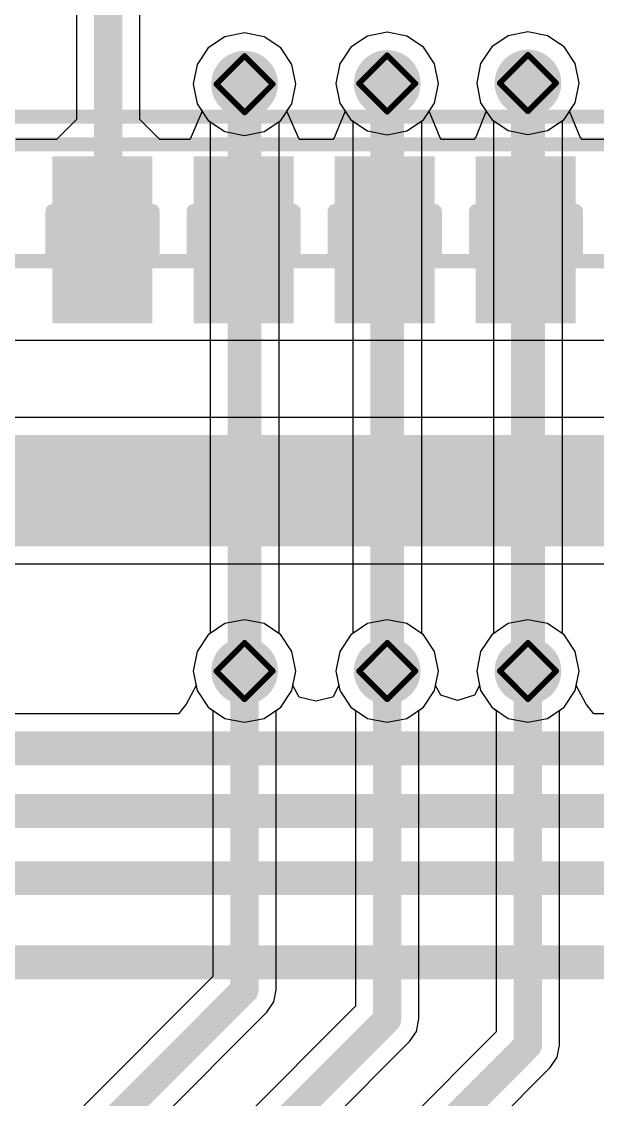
# Model space of a CAD drawing. Header units: millimetres. Extents: x -16 to 330, y -45 to 150.
# Drawn here: x 46.03 to 51.21, y 49.77 to 59.46 of the extents above; entities that cross this region are included whole.
import ezdxf

# ---------------------------------------------------------------- set-up
doc = ezdxf.new("R2010")
doc.units = ezdxf.units.MM
for name, color, linetype in [('BottomLayer', 5, 'Continuous'), ('BottomSolder', 6, 'Continuous'), ('DrillDrawing', 1, 'Continuous'), ('Mechanical13', 56, 'Continuous'), ('MidLayer1', 16, 'Continuous'), ('MidLayer2', 76, 'Continuous'), ('TopLayer', 1, 'Continuous'), ('TopPaste', 8, 'Continuous'), ('TopSolder', 216, 'Continuous'), ('ViaHoleLayer', 16, 'Continuous')]:
    doc.layers.add(name, color=color, linetype=linetype)

# ---------------------------------------------------------------- blocks, each defined once
blk = doc.blocks.new('41_SMD_M______58')
at = {"layer": 'TopLayer'}
for points in [[(1.46000089, -9.62999979), (1.46000089, -8.13000025), (2.36000163, -8.13000025), (2.36000163, -9.62999979)], [(2.73000089, -9.62999979), (2.73000089, -8.13000025), (3.63000163, -8.13000025), (3.63000163, -9.62999979)], [(4.00000089, -9.62999979), (4.00000089, -8.13000025), (4.900001629999999, -8.13000025), (4.900001629999999, -9.62999979)], [(5.270000889999999, -9.62999979), (5.270000889999999, -8.13000025), (6.17000163, -8.13000025), (6.17000163, -9.62999979)]]:
    blk.add_hatch(color=1, dxfattribs=at).paths.add_polyline_path(points)
at = {"layer": 'TopPaste'}
for points in [[(1.46000089, -9.62999979), (1.46000089, -8.13000025), (2.36000163, -8.13000025), (2.36000163, -9.62999979)], [(2.73000089, -9.62999979), (2.73000089, -8.13000025), (3.63000163, -8.13000025), (3.63000163, -9.62999979)], [(4.00000089, -9.62999979), (4.00000089, -8.13000025), (4.900001629999999, -8.13000025), (4.900001629999999, -9.62999979)], [(5.270000889999999, -9.62999979), (5.270000889999999, -8.13000025), (6.17000163, -8.13000025), (6.17000163, -9.62999979)]]:
    blk.add_hatch(color=8, dxfattribs=at).paths.add_polyline_path(points)
at = {"layer": 'TopSolder'}
for points in [[(1.46000089, -9.62999979), (1.46000089, -8.13000025), (2.36000163, -8.13000025), (2.36000163, -9.62999979)], [(2.73000089, -9.62999979), (2.73000089, -8.13000025), (3.63000163, -8.13000025), (3.63000163, -9.62999979)], [(4.00000089, -9.62999979), (4.00000089, -8.13000025), (4.900001629999999, -8.13000025), (4.900001629999999, -9.62999979)], [(5.270000889999999, -9.62999979), (5.270000889999999, -8.13000025), (6.17000163, -8.13000025), (6.17000163, -9.62999979)]]:
    blk.add_hatch(color=216, dxfattribs=at).paths.add_polyline_path(points)

msp = doc.modelspace()

# ---------------------------------------------------------------- hatches: boundary and pattern name
at = {"layer": 'BottomLayer'}
h = msp.add_hatch(color=5, dxfattribs=at)
edge = h.paths.add_edge_path()
edge.add_arc((48.03926892, 58.89988982), 0.2999994, 0, 360)
h = msp.add_hatch(color=5, dxfattribs=at)
edge = h.paths.add_edge_path()
edge.add_arc((49.32301794, 58.90637951999999), 0.2999994, 0, 360)
h = msp.add_hatch(color=5, dxfattribs=at)
edge = h.paths.add_edge_path()
edge.add_arc((50.58938827999999, 58.91000918), 0.2999994, 0, 360)
h = msp.add_hatch(color=5, dxfattribs=at)
edge = h.paths.add_edge_path()
edge.add_arc((48.03926892, 53.62296616), 0.2999994, 0, 360)
h = msp.add_hatch(color=5, dxfattribs=at)
edge = h.paths.add_edge_path()
edge.add_arc((49.32301794, 53.62296616), 0.2999994, 0, 360)
h = msp.add_hatch(color=5, dxfattribs=at)
edge = h.paths.add_edge_path()
edge.add_arc((50.58938827999999, 53.62296616), 0.2999994, 0, 360)
at = {"layer": 'BottomSolder'}
h = msp.add_hatch(color=6, dxfattribs=at)
edge = h.paths.add_edge_path()
edge.add_arc((48.03926892, 58.89988982), 0.1499997, 0, 360)
h = msp.add_hatch(color=6, dxfattribs=at)
edge = h.paths.add_edge_path()
edge.add_arc((49.32301794, 58.90637951999999), 0.1499997, 0, 360)
h = msp.add_hatch(color=6, dxfattribs=at)
edge = h.paths.add_edge_path()
edge.add_arc((50.58938827999999, 58.91000918), 0.1499997, 0, 360)
h = msp.add_hatch(color=6, dxfattribs=at)
edge = h.paths.add_edge_path()
edge.add_arc((48.03926892, 53.62296616), 0.1499997, 0, 360)
h = msp.add_hatch(color=6, dxfattribs=at)
edge = h.paths.add_edge_path()
edge.add_arc((49.32301794, 53.62296616), 0.1499997, 0, 360)
h = msp.add_hatch(color=6, dxfattribs=at)
edge = h.paths.add_edge_path()
edge.add_arc((50.58938827999999, 53.62296616), 0.1499997, 0, 360)
at = {"layer": 'MidLayer1'}
h = msp.add_hatch(color=16, dxfattribs=at)
edge = h.paths.add_edge_path()
edge.add_arc((48.03926892, 58.89988982), 0.2999994, 0, 360)
h = msp.add_hatch(color=16, dxfattribs=at)
edge = h.paths.add_edge_path()
edge.add_arc((49.32301794, 58.90637951999999), 0.2999994, 0, 360)
h = msp.add_hatch(color=16, dxfattribs=at)
edge = h.paths.add_edge_path()
edge.add_arc((50.58938827999999, 58.91000918), 0.2999994, 0, 360)
h = msp.add_hatch(color=16, dxfattribs=at)
edge = h.paths.add_edge_path()
edge.add_arc((48.03926892, 53.62296616), 0.2999994, 0, 360)
h = msp.add_hatch(color=16, dxfattribs=at)
edge = h.paths.add_edge_path()
edge.add_arc((49.32301794, 53.62296616), 0.2999994, 0, 360)
h = msp.add_hatch(color=16, dxfattribs=at)
edge = h.paths.add_edge_path()
edge.add_arc((50.58938827999999, 53.62296616), 0.2999994, 0, 360)
at = {"layer": 'MidLayer2'}
h = msp.add_hatch(color=76, dxfattribs=at)
edge = h.paths.add_edge_path()
edge.add_arc((48.03926892, 58.89988982), 0.2999994, 0, 360)
h = msp.add_hatch(color=76, dxfattribs=at)
edge = h.paths.add_edge_path()
edge.add_arc((49.32301794, 58.90637951999999), 0.2999994, 0, 360)
h = msp.add_hatch(color=76, dxfattribs=at)
edge = h.paths.add_edge_path()
edge.add_arc((50.58938827999999, 58.91000918), 0.2999994, 0, 360)
h = msp.add_hatch(color=76, dxfattribs=at)
edge = h.paths.add_edge_path()
edge.add_arc((48.03926892, 53.62296616), 0.2999994, 0, 360)
h = msp.add_hatch(color=76, dxfattribs=at)
edge = h.paths.add_edge_path()
edge.add_arc((49.32301794, 53.62296616), 0.2999994, 0, 360)
h = msp.add_hatch(color=76, dxfattribs=at)
edge = h.paths.add_edge_path()
edge.add_arc((50.58938827999999, 53.62296616), 0.2999994, 0, 360)
at = {"layer": 'TopLayer'}
h = msp.add_hatch(color=1, dxfattribs=at)
edge = h.paths.add_edge_path()
edge.add_arc((48.03926892, 58.89988982), 0.2999994, 0, 360)
h = msp.add_hatch(color=1, dxfattribs=at)
edge = h.paths.add_edge_path()
edge.add_arc((49.32301794, 58.90637951999999), 0.2999994, 0, 360)
h = msp.add_hatch(color=1, dxfattribs=at)
edge = h.paths.add_edge_path()
edge.add_arc((50.58938827999999, 58.91000918), 0.2999994, 0, 360)
h = msp.add_hatch(color=1, dxfattribs=at)
edge = h.paths.add_edge_path()
edge.add_arc((48.03926892, 53.62296616), 0.2999994, 0, 360)
h = msp.add_hatch(color=1, dxfattribs=at)
edge = h.paths.add_edge_path()
edge.add_arc((49.32301794, 53.62296616), 0.2999994, 0, 360)
h = msp.add_hatch(color=1, dxfattribs=at)
edge = h.paths.add_edge_path()
edge.add_arc((50.58938827999999, 53.62296616), 0.2999994, 0, 360)
at = {"layer": 'TopSolder'}
h = msp.add_hatch(color=216, dxfattribs=at)
edge = h.paths.add_edge_path()
edge.add_arc((48.03926892, 58.89988982), 0.1499997, 0, 360)
h = msp.add_hatch(color=216, dxfattribs=at)
edge = h.paths.add_edge_path()
edge.add_arc((49.32301794, 58.90637951999999), 0.1499997, 0, 360)
h = msp.add_hatch(color=216, dxfattribs=at)
edge = h.paths.add_edge_path()
edge.add_arc((50.58938827999999, 58.91000918), 0.1499997, 0, 360)
h = msp.add_hatch(color=216, dxfattribs=at)
edge = h.paths.add_edge_path()
edge.add_arc((48.03926892, 53.62296616), 0.1499997, 0, 360)
h = msp.add_hatch(color=216, dxfattribs=at)
edge = h.paths.add_edge_path()
edge.add_arc((49.32301794, 53.62296616), 0.1499997, 0, 360)
h = msp.add_hatch(color=216, dxfattribs=at)
edge = h.paths.add_edge_path()
edge.add_arc((50.58938827999999, 53.62296616), 0.1499997, 0, 360)
at = {"layer": 'ViaHoleLayer'}
h = msp.add_hatch(color=16, dxfattribs=at)
edge = h.paths.add_edge_path()
edge.add_arc((48.03926892, 58.89988982), 0.1499997, 0, 360)
h = msp.add_hatch(color=16, dxfattribs=at)
edge = h.paths.add_edge_path()
edge.add_arc((49.32301794, 58.90637951999999), 0.1499997, 0, 360)
h = msp.add_hatch(color=16, dxfattribs=at)
edge = h.paths.add_edge_path()
edge.add_arc((50.58938827999999, 58.91000918), 0.1499997, 0, 360)
h = msp.add_hatch(color=16, dxfattribs=at)
edge = h.paths.add_edge_path()
edge.add_arc((48.03926892, 53.62296616), 0.1499997, 0, 360)
h = msp.add_hatch(color=16, dxfattribs=at)
edge = h.paths.add_edge_path()
edge.add_arc((49.32301794, 53.62296616), 0.1499997, 0, 360)
h = msp.add_hatch(color=16, dxfattribs=at)
edge = h.paths.add_edge_path()
edge.add_arc((50.58938827999999, 53.62296616), 0.1499997, 0, 360)

# ---------------------------------------------------------------- linework, layer by layer
at = {"layer": 'BottomLayer'}
for p, q in [((47.86275162, 59.32604086), (47.71310752, 59.22605122)), ((48.03926892, 59.36115128), (47.86275162, 59.32604086)), ((48.21578622, 59.32604086), (48.03926892, 59.36115128)), ((48.36543032, 59.22605122), (48.21578622, 59.32604086)), ((49.14650064, 59.33253056), (48.99685654, 59.23254092)), ((49.32301794, 59.36764098), (49.14650064, 59.33253056)), ((49.49953524, 59.33253056), (49.32301794, 59.36764098)), ((49.64917934, 59.23254092), (49.49953524, 59.33253056)), ((50.41287097999999, 59.33616022), (50.26322688, 59.23617057999999)), ((50.58938827999999, 59.37127064), (50.41287097999999, 59.33616022)), ((50.76590558, 59.33616022), (50.58938827999999, 59.37127064)), ((50.91554968, 59.23617057999999), (50.76590558, 59.33616022)), ((47.71310752, 59.22605122), (47.61311788, 59.07640712)), ((48.46541996, 59.07640712), (48.36543032, 59.22605122)), ((48.99685654, 59.23254092), (48.8968669, 59.08289681999999)), ((49.74916898, 59.08289681999999), (49.64917934, 59.23254092)), ((50.26322688, 59.23617057999999), (50.16323723999999, 59.08652648)), ((51.01553931999999, 59.08652648), (50.91554968, 59.23617057999999)), ((47.61311788, 59.07640712), (47.57800745999999, 58.89988982)), ((48.50053038, 58.89988982), (48.46541996, 59.07640712)), ((48.8968669, 59.08289681999999), (48.86175648, 58.90637951999999)), ((49.7842794, 58.90637951999999), (49.74916898, 59.08289681999999)), ((50.16323723999999, 59.08652648), (50.12812682, 58.91000918)), ((51.05064973999999, 58.91000918), (51.01553931999999, 59.08652648)), ((47.57800745999999, 58.89988982), (47.61311788, 58.72337251999999)), ((48.46541996, 58.72337251999999), (48.50053038, 58.89988982)), ((48.86175648, 58.90637951999999), (48.8968669, 58.72986222)), ((49.74916898, 58.72986222), (49.7842794, 58.90637951999999)), ((50.12812682, 58.91000918), (50.16323723999999, 58.73349187999999)), ((51.01553931999999, 58.73349187999999), (51.05064973999999, 58.91000918)), ((47.61311788, 58.72337251999999), (47.71310752, 58.57372842)), ((48.36543032, 58.57372842), (48.46541996, 58.72337251999999)), ((48.8968669, 58.72986222), (48.99685654, 58.58021812)), ((49.64917934, 58.58021812), (49.74916898, 58.72986222)), ((50.16323723999999, 58.73349187999999), (50.26322688, 58.58384778)), ((50.91554968, 58.58384778), (51.01553931999999, 58.73349187999999)), ((47.71310752, 58.57372842), (47.72849738, 58.56344395999999)), ((47.72849738, 58.56344395999999), (47.72849738, 53.95941201999999)), ((48.35004046, 58.56344395999999), (48.36543032, 58.57372842)), ((48.35004046, 53.95941201999999), (48.35004046, 58.56344395999999)), ((48.99685654, 58.58021812), (49.0122464, 58.56993366)), ((49.0122464, 58.56993366), (49.0122464, 53.95941201999999)), ((49.63378948, 58.56993366), (49.64917934, 58.58021812)), ((49.63378948, 53.95941201999999), (49.63378948, 58.56993366)), ((50.26322688, 58.58384778), (50.27861674, 58.57356332)), ((50.27861674, 58.57356332), (50.27861674, 53.95941201999999)), ((50.90015982, 58.57356332), (50.91554968, 58.58384778)), ((50.90015982, 53.95941201999999), (50.90015982, 58.57356332)), ((47.71310752, 53.94912755999999), (47.61311788, 53.79948346)), ((47.72849738, 53.95941201999999), (47.71310752, 53.94912755999999)), ((48.36543032, 53.94912755999999), (48.35004046, 53.95941201999999)), ((48.46541996, 53.79948346), (48.36543032, 53.94912755999999)), ((48.99685654, 53.94912755999999), (48.8968669, 53.79948346)), ((49.0122464, 53.95941201999999), (48.99685654, 53.94912755999999)), ((49.64917934, 53.94912755999999), (49.63378948, 53.95941201999999)), ((49.74916898, 53.79948346), (49.64917934, 53.94912755999999)), ((50.26322688, 53.94912755999999), (50.16323723999999, 53.79948346)), ((50.27861674, 53.95941201999999), (50.26322688, 53.94912755999999)), ((50.91554968, 53.94912755999999), (50.90015982, 53.95941201999999)), ((51.01553931999999, 53.79948346), (50.91554968, 53.94912755999999)), ((47.61311788, 53.79948346), (47.57800745999999, 53.62296616)), ((48.50053038, 53.62296616), (48.46541996, 53.79948346)), ((48.8968669, 53.79948346), (48.86175648, 53.62296616)), ((49.7842794, 53.62296616), (49.74916898, 53.79948346)), ((50.16323723999999, 53.79948346), (50.12812682, 53.62296616)), ((51.05064973999999, 53.62296616), (51.01553931999999, 53.79948346)), ((47.57800745999999, 53.62296616), (47.60389259999999, 53.49283433999999)), ((48.47464524, 53.49283433999999), (48.50053038, 53.62296616)), ((48.86175648, 53.62296616), (48.88764162, 53.49283433999999)), ((49.75839426, 53.49283433999999), (49.7842794, 53.62296616)), ((50.12812682, 53.62296616), (50.15401196, 53.49283433999999)), ((51.0247646, 53.49283433999999), (51.05064973999999, 53.62296616)), ((47.60389259999999, 53.49283433999999), (47.51438808, 53.32353063999999)), ((48.52950162, 53.38907025999999), (48.47464524, 53.49283433999999)), ((48.88764162, 53.49283433999999), (48.83278524, 53.38907025999999)), ((49.8045613, 53.4055066), (49.75839426, 53.49283433999999)), ((50.15401196, 53.49283433999999), (50.10784492, 53.4055066)), ((51.11426912, 53.32353063999999), (51.0247646, 53.49283433999999)), ((47.51438808, 53.32353063999999), (47.44635926, 53.23883179999999)), ((48.68114215999999, 53.35207516), (48.52950162, 53.38907025999999)), ((48.83278524, 53.38907025999999), (48.68114215999999, 53.35207516)), ((49.95620184, 53.35768602), (49.8045613, 53.4055066)), ((50.10784492, 53.4055066), (49.95620184, 53.35768602)), ((51.18229794, 53.23883179999999), (51.11426912, 53.32353063999999)), ((47.44635926, 53.23883179999999), (45.44786186, 53.23883179999999)), ((61.1349806, 53.23883179999999), (51.18229794, 53.23883179999999))]:
    msp.add_line(p, q, dxfattribs=at)
at = {"layer": 'BottomLayer', "const_width": 0.3048}
for points in [[(48.03926892, 53.62296616), (48.03926892, 58.89988982)], [(49.32301794, 53.62296616), (49.32301794, 58.90637951999999)], [(50.58938827999999, 53.62296616), (50.58938827999999, 58.91000918)], [(45.3191372, 52.92806026), (61.26370525999999, 52.92806026)], [(44.84755318, 52.3645765), (61.47638454, 52.3645765)], [(44.52030212, 51.76040955999999), (61.67454264, 51.76040955999999)], [(43.09930165999999, 51.00321015999999), (67.80393602, 51.00321015999999)]]:
    msp.add_lwpolyline(points, dxfattribs=at)
at = {"layer": 'BottomLayer', "const_width": 0.1524}
for points in [[(47.96306892, 58.89988982, 1), (48.11546892, 58.89988982, 1)], [(49.24681793999999, 58.90637951999999, 1), (49.39921793999999, 58.90637951999999, 1)], [(50.51318828, 58.91000918, 1), (50.66558828, 58.91000918, 1)], [(47.96306892, 53.62296616, 1), (48.11546892, 53.62296616, 1)], [(49.24681793999999, 53.62296616, 1), (49.39921793999999, 53.62296616, 1)], [(50.51318828, 53.62296616, 1), (50.66558828, 53.62296616, 1)]]:
    msp.add_lwpolyline(points, format="xyb", close=True, dxfattribs=at)
at = {"layer": 'DrillDrawing', "const_width": 0.0508}
for points in [[(47.78526891999999, 58.89988982), (48.03926892, 59.15388981999999)], [(48.03926892, 59.15388981999999), (48.29326892, 58.89988982)], [(49.06901793999999, 58.90637951999999), (49.32301794, 59.16037952)], [(49.32301794, 59.16037952), (49.57701794, 58.90637951999999)], [(50.33538828, 58.91000918), (50.58938827999999, 59.16400918)], [(50.58938827999999, 59.16400918), (50.84338827999999, 58.91000918)], [(50.33538828, 58.91000918), (50.58938827999999, 58.65600918)], [(50.58938827999999, 58.65600918), (50.84338827999999, 58.91000918)], [(47.78526891999999, 58.89988982), (48.03926892, 58.64588981999999)], [(48.03926892, 58.64588981999999), (48.29326892, 58.89988982)], [(49.06901793999999, 58.90637951999999), (49.32301794, 58.65237952)], [(49.32301794, 58.65237952), (49.57701794, 58.90637951999999)], [(47.78526891999999, 53.62296616), (48.03926892, 53.87696615999999)], [(48.03926892, 53.87696615999999), (48.29326892, 53.62296616)], [(49.06901793999999, 53.62296616), (49.32301794, 53.87696615999999)], [(49.32301794, 53.87696615999999), (49.57701794, 53.62296616)], [(50.33538828, 53.62296616), (50.58938827999999, 53.87696615999999)], [(50.58938827999999, 53.87696615999999), (50.84338827999999, 53.62296616)], [(47.78526891999999, 53.62296616), (48.03926892, 53.36896615999999)], [(48.03926892, 53.36896615999999), (48.29326892, 53.62296616)], [(49.06901793999999, 53.62296616), (49.32301794, 53.36896615999999)], [(49.32301794, 53.36896615999999), (49.57701794, 53.62296616)], [(50.33538828, 53.62296616), (50.58938827999999, 53.36896615999999)], [(50.58938827999999, 53.36896615999999), (50.84338827999999, 53.62296616)]]:
    msp.add_lwpolyline(points, dxfattribs=at)
at = {"layer": 'DrillDrawing', "const_width": 0.0254}
for points in [[(48.02656892, 59.15388981999999, 1), (48.05196892, 59.15388981999999, 1)], [(48.02656892, 59.15388981999999, 1), (48.05196892, 59.15388981999999, 1)], [(49.31031794, 59.16037952, 1), (49.33571793999999, 59.16037952, 1)], [(49.31031794, 59.16037952, 1), (49.33571793999999, 59.16037952, 1)], [(50.57668828, 59.16400918, 1), (50.60208828, 59.16400918, 1)], [(50.57668828, 59.16400918, 1), (50.60208828, 59.16400918, 1)], [(50.32268827999999, 58.91000918, 1), (50.34808828, 58.91000918, 1)], [(50.32268827999999, 58.91000918, 1), (50.34808828, 58.91000918, 1)], [(50.83068828, 58.91000918, 1), (50.85608828, 58.91000918, 1)], [(50.83068828, 58.91000918, 1), (50.85608828, 58.91000918, 1)], [(47.77256892, 58.89988982, 1), (47.79796892, 58.89988982, 1)], [(47.77256892, 58.89988982, 1), (47.79796892, 58.89988982, 1)], [(48.28056892, 58.89988982, 1), (48.30596892, 58.89988982, 1)], [(48.28056892, 58.89988982, 1), (48.30596892, 58.89988982, 1)], [(49.05631794, 58.90637951999999, 1), (49.08171794, 58.90637951999999, 1)], [(49.05631794, 58.90637951999999, 1), (49.08171794, 58.90637951999999, 1)], [(49.56431794, 58.90637951999999, 1), (49.58971794, 58.90637951999999, 1)], [(49.56431794, 58.90637951999999, 1), (49.58971794, 58.90637951999999, 1)], [(48.02656892, 58.64588981999999, 1), (48.05196892, 58.64588981999999, 1)], [(48.02656892, 58.64588981999999, 1), (48.05196892, 58.64588981999999, 1)], [(49.31031794, 58.65237952, 1), (49.33571793999999, 58.65237952, 1)], [(49.31031794, 58.65237952, 1), (49.33571793999999, 58.65237952, 1)], [(50.57668828, 58.65600918, 1), (50.60208828, 58.65600918, 1)], [(50.57668828, 58.65600918, 1), (50.60208828, 58.65600918, 1)], [(48.02656892, 53.87696615999999, 1), (48.05196892, 53.87696615999999, 1)], [(48.02656892, 53.87696615999999, 1), (48.05196892, 53.87696615999999, 1)], [(49.31031794, 53.87696615999999, 1), (49.33571793999999, 53.87696615999999, 1)], [(49.31031794, 53.87696615999999, 1), (49.33571793999999, 53.87696615999999, 1)], [(50.57668828, 53.87696615999999, 1), (50.60208828, 53.87696615999999, 1)], [(50.57668828, 53.87696615999999, 1), (50.60208828, 53.87696615999999, 1)], [(47.77256892, 53.62296616, 1), (47.79796892, 53.62296616, 1)], [(47.77256892, 53.62296616, 1), (47.79796892, 53.62296616, 1)], [(48.28056892, 53.62296616, 1), (48.30596892, 53.62296616, 1)], [(48.28056892, 53.62296616, 1), (48.30596892, 53.62296616, 1)], [(49.05631794, 53.62296616, 1), (49.08171794, 53.62296616, 1)], [(49.05631794, 53.62296616, 1), (49.08171794, 53.62296616, 1)], [(49.56431794, 53.62296616, 1), (49.58971794, 53.62296616, 1)], [(49.56431794, 53.62296616, 1), (49.58971794, 53.62296616, 1)], [(50.32268827999999, 53.62296616, 1), (50.34808828, 53.62296616, 1)], [(50.32268827999999, 53.62296616, 1), (50.34808828, 53.62296616, 1)], [(50.83068828, 53.62296616, 1), (50.85608828, 53.62296616, 1)], [(50.83068828, 53.62296616, 1), (50.85608828, 53.62296616, 1)], [(48.02656892, 53.36896615999999, 1), (48.05196892, 53.36896615999999, 1)], [(48.02656892, 53.36896615999999, 1), (48.05196892, 53.36896615999999, 1)], [(49.31031794, 53.36896615999999, 1), (49.33571793999999, 53.36896615999999, 1)], [(49.31031794, 53.36896615999999, 1), (49.33571793999999, 53.36896615999999, 1)], [(50.57668828, 53.36896615999999, 1), (50.60208828, 53.36896615999999, 1)], [(50.57668828, 53.36896615999999, 1), (50.60208828, 53.36896615999999, 1)]]:
    msp.add_lwpolyline(points, format="xyb", close=True, dxfattribs=at)
at = {"layer": 'Mechanical13', "const_width": 0.127}
for points in [[(37.2062375, 58.60880835999999), (52.50623737999999, 58.60880835999999)], [(37.2062375, 58.35880886), (52.50623737999999, 58.35880886)], [(46.31123834, 57.75881005999999), (47.21123653999999, 57.75881005999999)], [(46.31123834, 57.30880841999999), (46.31123834, 57.75881005999999)], [(47.21123653999999, 57.30880841999999), (47.21123653999999, 57.75881005999999)], [(47.58123834, 57.75881005999999), (48.48123654, 57.75881005999999)], [(47.58123834, 57.30880841999999), (47.58123834, 57.75881005999999)], [(48.48123654, 57.30880841999999), (48.48123654, 57.75881005999999)], [(48.85123833999999, 57.75881005999999), (49.75123654, 57.75881005999999)], [(48.85123833999999, 57.30880841999999), (48.85123833999999, 57.75881005999999)], [(49.75123654, 57.30880841999999), (49.75123654, 57.75881005999999)], [(50.12123834, 57.75881005999999), (51.02123654, 57.75881005999999)], [(50.12123834, 57.30880841999999), (50.12123834, 57.75881005999999)], [(51.02123654, 57.30880841999999), (51.02123654, 57.75881005999999)], [(45.94127717999999, 57.30880841999999), (46.3111977, 57.30880841999999)], [(46.31123834, 57.30880841999999), (46.48623671999999, 57.30880841999999)], [(47.03623816, 57.30880841999999), (47.75623672, 57.30880841999999)], [(48.30623816, 57.30880841999999), (48.48123654, 57.30880841999999)], [(48.48883875999999, 57.30880841999999), (48.84363612, 57.30880841999999)], [(48.85123833999999, 57.30880841999999), (49.02623672, 57.30880841999999)], [(49.57623816, 57.30880841999999), (50.29623672, 57.30880841999999)], [(50.84623816, 57.30880841999999), (51.02123654, 57.30880841999999)], [(51.02586441999999, 57.30880841999999), (51.38730134, 57.30880841999999)]]:
    msp.add_lwpolyline(points, dxfattribs=at)
at = {"layer": 'Mechanical13', "const_width": 0.0635}
for points in [[(46.27948833999999, 57.75881005999999, 1), (46.34298834, 57.75881005999999, 1)], [(46.27948833999999, 57.75881005999999, 1), (46.34298834, 57.75881005999999, 1)], [(47.17948654, 57.75881005999999, 1), (47.24298654, 57.75881005999999, 1)], [(47.17948654, 57.75881005999999, 1), (47.24298654, 57.75881005999999, 1)], [(47.54948834, 57.75881005999999, 1), (47.61298833999999, 57.75881005999999, 1)], [(47.54948834, 57.75881005999999, 1), (47.61298833999999, 57.75881005999999, 1)], [(48.44948654, 57.75881005999999, 1), (48.51298653999999, 57.75881005999999, 1)], [(48.44948654, 57.75881005999999, 1), (48.51298653999999, 57.75881005999999, 1)], [(48.81948834, 57.75881005999999, 1), (48.88298834, 57.75881005999999, 1)], [(48.81948834, 57.75881005999999, 1), (48.88298834, 57.75881005999999, 1)], [(49.71948654, 57.75881005999999, 1), (49.78298654, 57.75881005999999, 1)], [(49.71948654, 57.75881005999999, 1), (49.78298654, 57.75881005999999, 1)], [(50.08948834, 57.75881005999999, 1), (50.15298833999999, 57.75881005999999, 1)], [(50.08948834, 57.75881005999999, 1), (50.15298833999999, 57.75881005999999, 1)], [(50.98948653999999, 57.75881005999999, 1), (51.05298653999999, 57.75881005999999, 1)], [(50.98948653999999, 57.75881005999999, 1), (51.05298653999999, 57.75881005999999, 1)], [(46.2794477, 57.30880841999999, 1), (46.3429477, 57.30880841999999, 1)], [(46.27948833999999, 57.30880841999999, 1), (46.34298834, 57.30880841999999, 1)], [(46.27948833999999, 57.30880841999999, 1), (46.34298834, 57.30880841999999, 1)], [(46.43448675999999, 57.30880841999999, 1), (46.49798676, 57.30880841999999, 1)], [(46.45448672, 57.30880841999999, 1), (46.51798672, 57.30880841999999, 1)], [(46.45448672, 57.30880841999999, 1), (46.51798672, 57.30880841999999, 1)], [(47.00448816, 57.30880841999999, 1), (47.06798816, 57.30880841999999, 1)], [(47.00448816, 57.30880841999999, 1), (47.06798816, 57.30880841999999, 1)], [(47.02448811999999, 57.30880841999999, 1), (47.08798811999999, 57.30880841999999, 1)], [(47.17948654, 57.30880841999999, 1), (47.24298654, 57.30880841999999, 1)], [(47.54948834, 57.30880841999999, 1), (47.61298833999999, 57.30880841999999, 1)], [(47.70448675999999, 57.30880841999999, 1), (47.76798675999999, 57.30880841999999, 1)], [(47.72448672, 57.30880841999999, 1), (47.78798672, 57.30880841999999, 1)], [(47.72448672, 57.30880841999999, 1), (47.78798672, 57.30880841999999, 1)], [(48.27448816, 57.30880841999999, 1), (48.33798816, 57.30880841999999, 1)], [(48.27448816, 57.30880841999999, 1), (48.33798816, 57.30880841999999, 1)], [(48.29448812, 57.30880841999999, 1), (48.35798811999999, 57.30880841999999, 1)], [(48.44948654, 57.30880841999999, 1), (48.51298653999999, 57.30880841999999, 1)], [(48.44948654, 57.30880841999999, 1), (48.51298653999999, 57.30880841999999, 1)], [(48.45708876, 57.30880841999999, 1), (48.52058876, 57.30880841999999, 1)], [(48.81188612, 57.30880841999999, 1), (48.87538611999999, 57.30880841999999, 1)], [(48.81948834, 57.30880841999999, 1), (48.88298834, 57.30880841999999, 1)], [(48.81948834, 57.30880841999999, 1), (48.88298834, 57.30880841999999, 1)], [(48.97448676, 57.30880841999999, 1), (49.03798676, 57.30880841999999, 1)], [(48.99448672, 57.30880841999999, 1), (49.05798672, 57.30880841999999, 1)], [(48.99448672, 57.30880841999999, 1), (49.05798672, 57.30880841999999, 1)], [(49.54448815999999, 57.30880841999999, 1), (49.60798816, 57.30880841999999, 1)], [(49.54448815999999, 57.30880841999999, 1), (49.60798816, 57.30880841999999, 1)], [(49.56448812, 57.30880841999999, 1), (49.62798812, 57.30880841999999, 1)], [(49.71948654, 57.30880841999999, 1), (49.78298654, 57.30880841999999, 1)], [(50.08948834, 57.30880841999999, 1), (50.15298833999999, 57.30880841999999, 1)], [(50.24448676, 57.30880841999999, 1), (50.30798676, 57.30880841999999, 1)], [(50.26448671999999, 57.30880841999999, 1), (50.32798672, 57.30880841999999, 1)], [(50.26448671999999, 57.30880841999999, 1), (50.32798672, 57.30880841999999, 1)], [(50.81448816, 57.30880841999999, 1), (50.87798815999999, 57.30880841999999, 1)], [(50.81448816, 57.30880841999999, 1), (50.87798815999999, 57.30880841999999, 1)], [(50.83448812, 57.30880841999999, 1), (50.89798812, 57.30880841999999, 1)], [(50.98948653999999, 57.30880841999999, 1), (51.05298653999999, 57.30880841999999, 1)], [(50.98948653999999, 57.30880841999999, 1), (51.05298653999999, 57.30880841999999, 1)], [(50.99411442, 57.30880841999999, 1), (51.05761442, 57.30880841999999, 1)]]:
    msp.add_lwpolyline(points, format="xyb", close=True, dxfattribs=at)
at = {"layer": 'Mechanical13', "const_width": 0.127}
for points in [[(46.46623676, 57.30880841999999, -1.000000000000009), (47.05623812, 57.30880841999999)], [(46.48623671999999, 57.30880841999999, -1.000000000000009), (47.03623816, 57.30880841999999)], [(47.73623676, 57.30880841999999, -1.000000000000053), (48.32623812, 57.30880841999999)], [(47.75623672, 57.30880841999999, -1.000000000000009), (48.30623816, 57.30880841999999)], [(49.00623675999999, 57.30880841999999, -1.000000000000009), (49.59623812, 57.30880841999999)], [(49.02623672, 57.30880841999999, -0.9999999999999913), (49.57623816, 57.30880841999999)], [(50.27623676, 57.30880841999999, -0.9999999999999832), (50.86623811999999, 57.30880841999999)], [(50.29623672, 57.30880841999999, -1.000000000000009), (50.84623816, 57.30880841999999)]]:
    msp.add_lwpolyline(points, format="xyb", dxfattribs=at)
at = {"layer": 'MidLayer1'}
for p, q in [((47.86275162, 59.32604086), (47.71310752, 59.22605122)), ((48.03926892, 59.36115128), (47.86275162, 59.32604086)), ((48.21578622, 59.32604086), (48.03926892, 59.36115128)), ((48.36543032, 59.22605122), (48.21578622, 59.32604086)), ((49.14650064, 59.33253056), (48.99685654, 59.23254092)), ((49.32301794, 59.36764098), (49.14650064, 59.33253056)), ((49.49953524, 59.33253056), (49.32301794, 59.36764098)), ((49.64917934, 59.23254092), (49.49953524, 59.33253056)), ((50.41287097999999, 59.33616022), (50.26322688, 59.23617057999999)), ((50.58938827999999, 59.37127064), (50.41287097999999, 59.33616022)), ((50.76590558, 59.33616022), (50.58938827999999, 59.37127064)), ((50.91554968, 59.23617057999999), (50.76590558, 59.33616022)), ((47.71310752, 59.22605122), (47.61311788, 59.07640712)), ((48.46541996, 59.07640712), (48.36543032, 59.22605122)), ((48.99685654, 59.23254092), (48.8968669, 59.08289681999999)), ((49.74916898, 59.08289681999999), (49.64917934, 59.23254092)), ((50.26322688, 59.23617057999999), (50.16323723999999, 59.08652648)), ((51.01553931999999, 59.08652648), (50.91554968, 59.23617057999999)), ((47.61311788, 59.07640712), (47.57800745999999, 58.89988982)), ((48.50053038, 58.89988982), (48.46541996, 59.07640712)), ((48.8968669, 59.08289681999999), (48.86175648, 58.90637951999999)), ((49.7842794, 58.90637951999999), (49.74916898, 59.08289681999999)), ((50.16323723999999, 59.08652648), (50.12812682, 58.91000918)), ((51.05064973999999, 58.91000918), (51.01553931999999, 59.08652648)), ((47.57800745999999, 58.89988982), (47.61311788, 58.72337251999999)), ((48.46541996, 58.72337251999999), (48.50053038, 58.89988982)), ((48.86175648, 58.90637951999999), (48.8968669, 58.72986222)), ((49.74916898, 58.72986222), (49.7842794, 58.90637951999999)), ((50.12812682, 58.91000918), (50.16323723999999, 58.73349187999999)), ((51.01553931999999, 58.73349187999999), (51.05064973999999, 58.91000918)), ((47.61311788, 58.72337251999999), (47.71310752, 58.57372842)), ((48.36543032, 58.57372842), (48.46541996, 58.72337251999999)), ((48.8968669, 58.72986222), (48.99685654, 58.58021812)), ((49.64917934, 58.58021812), (49.74916898, 58.72986222)), ((50.16323723999999, 58.73349187999999), (50.26322688, 58.58384778)), ((50.91554968, 58.58384778), (51.01553931999999, 58.73349187999999)), ((47.71310752, 58.57372842), (47.86275162, 58.47373877999999)), ((48.21578622, 58.47373877999999), (48.36543032, 58.57372842)), ((48.99685654, 58.58021812), (49.14650064, 58.48022848)), ((49.49953524, 58.48022848), (49.64917934, 58.58021812)), ((50.26322688, 58.58384778), (50.41287097999999, 58.48385813999999)), ((50.76590558, 58.48385813999999), (50.91554968, 58.58384778)), ((47.86275162, 58.47373877999999), (48.03926892, 58.43862836)), ((48.03926892, 58.43862836), (48.21578622, 58.47373877999999)), ((49.14650064, 58.48022848), (49.32301794, 58.44511806)), ((49.32301794, 58.44511806), (49.49953524, 58.48022848)), ((50.41287097999999, 58.48385813999999), (50.58938827999999, 58.44874771999999)), ((50.58938827999999, 58.44874771999999), (50.76590558, 58.48385813999999)), ((47.86275162, 54.0491172), (47.71310752, 53.94912755999999)), ((48.03926892, 54.08422762), (47.86275162, 54.0491172)), ((48.21578622, 54.0491172), (48.03926892, 54.08422762)), ((48.36543032, 53.94912755999999), (48.21578622, 54.0491172)), ((49.14650064, 54.0491172), (48.99685654, 53.94912755999999)), ((49.32301794, 54.08422762), (49.14650064, 54.0491172)), ((49.49953524, 54.0491172), (49.32301794, 54.08422762)), ((49.64917934, 53.94912755999999), (49.49953524, 54.0491172)), ((50.41287097999999, 54.0491172), (50.26322688, 53.94912755999999)), ((50.58938827999999, 54.08422762), (50.41287097999999, 54.0491172)), ((50.76590558, 54.0491172), (50.58938827999999, 54.08422762)), ((50.91554968, 53.94912755999999), (50.76590558, 54.0491172)), ((47.71310752, 53.94912755999999), (47.61311788, 53.79948346)), ((48.46541996, 53.79948346), (48.36543032, 53.94912755999999)), ((48.99685654, 53.94912755999999), (48.8968669, 53.79948346)), ((49.74916898, 53.79948346), (49.64917934, 53.94912755999999)), ((50.26322688, 53.94912755999999), (50.16323723999999, 53.79948346)), ((51.01553931999999, 53.79948346), (50.91554968, 53.94912755999999)), ((47.61311788, 53.79948346), (47.57800745999999, 53.62296616)), ((48.50053038, 53.62296616), (48.46541996, 53.79948346)), ((48.8968669, 53.79948346), (48.86175648, 53.62296616)), ((49.7842794, 53.62296616), (49.74916898, 53.79948346)), ((50.16323723999999, 53.79948346), (50.12812682, 53.62296616)), ((51.05064973999999, 53.62296616), (51.01553931999999, 53.79948346)), ((47.57800745999999, 53.62296616), (47.61311788, 53.44644886)), ((48.46541996, 53.44644886), (48.50053038, 53.62296616)), ((48.86175648, 53.62296616), (48.8968669, 53.44644886)), ((49.74916898, 53.44644886), (49.7842794, 53.62296616)), ((50.12812682, 53.62296616), (50.16323723999999, 53.44644886)), ((51.01553931999999, 53.44644886), (51.05064973999999, 53.62296616)), ((47.61311788, 53.44644886), (47.71310752, 53.29680476)), ((48.36543032, 53.29680476), (48.46541996, 53.44644886)), ((48.8968669, 53.44644886), (48.99685654, 53.29680476)), ((49.64917934, 53.29680476), (49.74916898, 53.44644886)), ((50.16323723999999, 53.44644886), (50.26322688, 53.29680476)), ((50.91554968, 53.29680476), (51.01553931999999, 53.44644886)), ((47.71310752, 53.29680476), (47.86275162, 53.19681512)), ((48.21578622, 53.19681512), (48.36543032, 53.29680476)), ((48.99685654, 53.29680476), (49.14650064, 53.19681512)), ((49.49953524, 53.19681512), (49.64917934, 53.29680476)), ((50.26322688, 53.29680476), (50.41287097999999, 53.19681512)), ((50.76590558, 53.19681512), (50.91554968, 53.29680476)), ((47.86275162, 53.19681512), (48.03926892, 53.16170469999999)), ((48.03926892, 53.16170469999999), (48.21578622, 53.19681512)), ((49.14650064, 53.19681512), (49.32301794, 53.16170469999999)), ((49.32301794, 53.16170469999999), (49.49953524, 53.19681512)), ((50.41287097999999, 53.19681512), (50.58938827999999, 53.16170469999999)), ((50.58938827999999, 53.16170469999999), (50.76590558, 53.19681512))]:
    msp.add_line(p, q, dxfattribs=at)
at = {"layer": 'MidLayer2'}
for p, q in [((47.86275162, 59.32604086), (47.71310752, 59.22605122)), ((48.03926892, 59.36115128), (47.86275162, 59.32604086)), ((48.21578622, 59.32604086), (48.03926892, 59.36115128)), ((48.36543032, 59.22605122), (48.21578622, 59.32604086)), ((49.14650064, 59.33253056), (48.99685654, 59.23254092)), ((49.32301794, 59.36764098), (49.14650064, 59.33253056)), ((49.49953524, 59.33253056), (49.32301794, 59.36764098)), ((49.64917934, 59.23254092), (49.49953524, 59.33253056)), ((50.41287097999999, 59.33616022), (50.26322688, 59.23617057999999)), ((50.58938827999999, 59.37127064), (50.41287097999999, 59.33616022)), ((50.76590558, 59.33616022), (50.58938827999999, 59.37127064)), ((50.91554968, 59.23617057999999), (50.76590558, 59.33616022)), ((47.71310752, 59.22605122), (47.61311788, 59.07640712)), ((48.46541996, 59.07640712), (48.36543032, 59.22605122)), ((48.99685654, 59.23254092), (48.8968669, 59.08289681999999)), ((49.74916898, 59.08289681999999), (49.64917934, 59.23254092)), ((50.26322688, 59.23617057999999), (50.16323723999999, 59.08652648)), ((51.01553931999999, 59.08652648), (50.91554968, 59.23617057999999)), ((47.61311788, 59.07640712), (47.57800745999999, 58.89988982)), ((48.50053038, 58.89988982), (48.46541996, 59.07640712)), ((48.8968669, 59.08289681999999), (48.86175648, 58.90637951999999)), ((49.7842794, 58.90637951999999), (49.74916898, 59.08289681999999)), ((50.16323723999999, 59.08652648), (50.12812682, 58.91000918)), ((51.05064973999999, 58.91000918), (51.01553931999999, 59.08652648)), ((47.57800745999999, 58.89988982), (47.61311788, 58.72337251999999)), ((48.46541996, 58.72337251999999), (48.50053038, 58.89988982)), ((48.86175648, 58.90637951999999), (48.8968669, 58.72986222)), ((49.74916898, 58.72986222), (49.7842794, 58.90637951999999)), ((50.12812682, 58.91000918), (50.16323723999999, 58.73349187999999)), ((51.01553931999999, 58.73349187999999), (51.05064973999999, 58.91000918)), ((47.61311788, 58.72337251999999), (47.71310752, 58.57372842)), ((48.36543032, 58.57372842), (48.46541996, 58.72337251999999)), ((48.8968669, 58.72986222), (48.99685654, 58.58021812)), ((49.64917934, 58.58021812), (49.74916898, 58.72986222)), ((50.16323723999999, 58.73349187999999), (50.26322688, 58.58384778)), ((50.91554968, 58.58384778), (51.01553931999999, 58.73349187999999)), ((47.71310752, 58.57372842), (47.86275162, 58.47373877999999)), ((48.21578622, 58.47373877999999), (48.36543032, 58.57372842)), ((48.99685654, 58.58021812), (49.14650064, 58.48022848)), ((49.49953524, 58.48022848), (49.64917934, 58.58021812)), ((50.26322688, 58.58384778), (50.41287097999999, 58.48385813999999)), ((50.76590558, 58.48385813999999), (50.91554968, 58.58384778)), ((47.86275162, 58.47373877999999), (48.03926892, 58.43862836)), ((48.03926892, 58.43862836), (48.21578622, 58.47373877999999)), ((49.14650064, 58.48022848), (49.32301794, 58.44511806)), ((49.32301794, 58.44511806), (49.49953524, 58.48022848)), ((50.41287097999999, 58.48385813999999), (50.58938827999999, 58.44874771999999)), ((50.58938827999999, 58.44874771999999), (50.76590558, 58.48385813999999)), ((47.86275162, 54.0491172), (47.71310752, 53.94912755999999)), ((48.03926892, 54.08422762), (47.86275162, 54.0491172)), ((48.21578622, 54.0491172), (48.03926892, 54.08422762)), ((48.36543032, 53.94912755999999), (48.21578622, 54.0491172)), ((49.14650064, 54.0491172), (48.99685654, 53.94912755999999)), ((49.32301794, 54.08422762), (49.14650064, 54.0491172)), ((49.49953524, 54.0491172), (49.32301794, 54.08422762)), ((49.64917934, 53.94912755999999), (49.49953524, 54.0491172)), ((50.41287097999999, 54.0491172), (50.26322688, 53.94912755999999)), ((50.58938827999999, 54.08422762), (50.41287097999999, 54.0491172)), ((50.76590558, 54.0491172), (50.58938827999999, 54.08422762)), ((50.91554968, 53.94912755999999), (50.76590558, 54.0491172)), ((47.71310752, 53.94912755999999), (47.61311788, 53.79948346)), ((48.46541996, 53.79948346), (48.36543032, 53.94912755999999)), ((48.99685654, 53.94912755999999), (48.8968669, 53.79948346)), ((49.74916898, 53.79948346), (49.64917934, 53.94912755999999)), ((50.26322688, 53.94912755999999), (50.16323723999999, 53.79948346)), ((51.01553931999999, 53.79948346), (50.91554968, 53.94912755999999)), ((47.61311788, 53.79948346), (47.57800745999999, 53.62296616)), ((48.50053038, 53.62296616), (48.46541996, 53.79948346)), ((48.8968669, 53.79948346), (48.86175648, 53.62296616)), ((49.7842794, 53.62296616), (49.74916898, 53.79948346)), ((50.16323723999999, 53.79948346), (50.12812682, 53.62296616)), ((51.05064973999999, 53.62296616), (51.01553931999999, 53.79948346)), ((47.57800745999999, 53.62296616), (47.61311788, 53.44644886)), ((48.46541996, 53.44644886), (48.50053038, 53.62296616)), ((48.86175648, 53.62296616), (48.8968669, 53.44644886)), ((49.74916898, 53.44644886), (49.7842794, 53.62296616)), ((50.12812682, 53.62296616), (50.16323723999999, 53.44644886)), ((51.01553931999999, 53.44644886), (51.05064973999999, 53.62296616)), ((47.61311788, 53.44644886), (47.71310752, 53.29680476)), ((48.36543032, 53.29680476), (48.46541996, 53.44644886)), ((48.8968669, 53.44644886), (48.99685654, 53.29680476)), ((49.64917934, 53.29680476), (49.74916898, 53.44644886)), ((50.16323723999999, 53.44644886), (50.26322688, 53.29680476)), ((50.91554968, 53.29680476), (51.01553931999999, 53.44644886)), ((47.71310752, 53.29680476), (47.86275162, 53.19681512)), ((48.21578622, 53.19681512), (48.36543032, 53.29680476)), ((48.99685654, 53.29680476), (49.14650064, 53.19681512)), ((49.49953524, 53.19681512), (49.64917934, 53.29680476)), ((50.26322688, 53.29680476), (50.41287097999999, 53.19681512)), ((50.76590558, 53.19681512), (50.91554968, 53.29680476)), ((47.86275162, 53.19681512), (48.03926892, 53.16170469999999)), ((48.03926892, 53.16170469999999), (48.21578622, 53.19681512)), ((49.14650064, 53.19681512), (49.32301794, 53.16170469999999)), ((49.32301794, 53.16170469999999), (49.49953524, 53.19681512)), ((50.41287097999999, 53.19681512), (50.58938827999999, 53.16170469999999)), ((50.58938827999999, 53.16170469999999), (50.76590558, 53.19681512))]:
    msp.add_line(p, q, dxfattribs=at)
at = {"layer": 'TopLayer'}
for p, q in [((46.5273136, 63.64626082), (46.5273136, 58.58200373999999)), ((47.097061, 58.58200373999999), (47.097061, 63.64626082)), ((47.86275162, 59.32604086), (47.71310752, 59.22605122)), ((48.03926892, 59.36115128), (47.86275162, 59.32604086)), ((48.21578622, 59.32604086), (48.03926892, 59.36115128)), ((48.36543032, 59.22605122), (48.21578622, 59.32604086)), ((49.14650064, 59.33253056), (48.99685654, 59.23254092)), ((49.32301794, 59.36764098), (49.14650064, 59.33253056)), ((49.49953524, 59.33253056), (49.32301794, 59.36764098)), ((49.64917934, 59.23254092), (49.49953524, 59.33253056)), ((50.41287097999999, 59.33616022), (50.26322688, 59.23617057999999)), ((50.58938827999999, 59.37127064), (50.41287097999999, 59.33616022)), ((50.76590558, 59.33616022), (50.58938827999999, 59.37127064)), ((50.91554968, 59.23617057999999), (50.76590558, 59.33616022)), ((47.71310752, 59.22605122), (47.61311788, 59.07640712)), ((48.46541996, 59.07640712), (48.36543032, 59.22605122)), ((48.99685654, 59.23254092), (48.8968669, 59.08289681999999)), ((49.74916898, 59.08289681999999), (49.64917934, 59.23254092)), ((50.26322688, 59.23617057999999), (50.16323723999999, 59.08652648)), ((51.01553931999999, 59.08652648), (50.91554968, 59.23617057999999)), ((47.61311788, 59.07640712), (47.57800745999999, 58.89988982)), ((48.50053038, 58.89988982), (48.46541996, 59.07640712)), ((48.8968669, 59.08289681999999), (48.86175648, 58.90637951999999)), ((49.7842794, 58.90637951999999), (49.74916898, 59.08289681999999)), ((50.16323723999999, 59.08652648), (50.12812682, 58.91000918)), ((51.05064973999999, 58.91000918), (51.01553931999999, 59.08652648)), ((47.57800745999999, 58.89988982), (47.61311788, 58.72337251999999)), ((48.46541996, 58.72337251999999), (48.50053038, 58.89988982)), ((48.86175648, 58.90637951999999), (48.8968669, 58.72986222)), ((49.74916898, 58.72986222), (49.7842794, 58.90637951999999)), ((50.12812682, 58.91000918), (50.16323723999999, 58.73349187999999)), ((51.01553931999999, 58.73349187999999), (51.05064973999999, 58.91000918)), ((47.6578676, 58.65639779999999), (47.54856124, 58.40567186000001)), ((47.61311788, 58.72337251999999), (47.6578676, 58.65639779999999)), ((48.42067023999999, 58.65639779999999), (48.46541996, 58.72337251999999)), ((48.5299766, 58.40567186000001), (48.42067023999999, 58.65639779999999)), ((48.94595494, 58.65639779999999), (48.84648092, 58.41658623999999)), ((48.8968669, 58.72986222), (48.94595494, 58.65639779999999)), ((49.70008094, 58.65639779999999), (49.74916898, 58.72986222)), ((49.79955495999999, 58.41658623999999), (49.70008094, 58.65639779999999)), ((50.21474843999999, 58.65639779999999), (50.12085226, 58.42338074)), ((50.16323723999999, 58.73349187999999), (50.21474843999999, 58.65639779999999)), ((50.96402812, 58.65639779999999), (51.01553931999999, 58.73349187999999)), ((51.0579243, 58.42338074), (50.96402812, 58.65639779999999)), ((46.5273136, 58.58200373999999), (46.34770766, 58.4023978)), ((47.27666694, 58.40240034), (47.097061, 58.58200373999999)), ((46.15760136, 58.40240034), (45.98037794, 58.40240034)), ((46.34770766, 58.4023978), (46.15760136, 58.40240034)), ((47.5453583, 58.40240034), (47.27666694, 58.40240034)), ((47.54856124, 58.40567186000001), (47.5453583, 58.40240034)), ((48.53317954, 58.40240034), (48.5299766, 58.40567186000001)), ((48.8334431, 58.40240034), (48.53317954, 58.40240034)), ((48.84648092, 58.41658623999999), (48.8334431, 58.40240034)), ((49.81259278, 58.40240034), (49.79955495999999, 58.41658623999999)), ((50.1022366, 58.40240034), (49.81259278, 58.40240034)), ((50.12085226, 58.42338074), (50.1022366, 58.40240034)), ((51.07653741999999, 58.40240034), (51.0579243, 58.42338074)), ((51.59671164, 58.4023978), (51.07653741999999, 58.40240034)), ((45.90359882, 56.5976008), (46.09239956, 56.59759826)), ((46.09239956, 56.59759826), (46.3464021, 56.5976008)), ((46.3464021, 56.5976008), (47.17359882, 56.5976008)), ((47.17359882, 56.5976008), (47.36239955999999, 56.59759826)), ((47.36239955999999, 56.59759826), (47.61640209999999, 56.5976008)), ((47.61640209999999, 56.5976008), (48.44359882, 56.5976008)), ((48.44359882, 56.5976008), (48.63239956, 56.59759826)), ((48.63239956, 56.59759826), (48.8864021, 56.5976008)), ((48.8864021, 56.5976008), (49.71359881999999, 56.5976008)), ((49.71359881999999, 56.5976008), (49.90239956, 56.59759826)), ((49.90239956, 56.59759826), (50.1564021, 56.5976008)), ((50.1564021, 56.5976008), (50.98359882, 56.5976008)), ((50.98359882, 56.5976008), (51.17239956, 56.59759826)), ((51.17239956, 56.59759826), (51.4264021, 56.5976008)), ((58.58874998, 55.90303779999999), (45.4269094, 55.90303779999999)), ((45.69947172, 54.58698252), (58.58874998, 54.58698252)), ((47.86275162, 54.0491172), (47.71310752, 53.94912755999999)), ((48.03926892, 54.08422762), (47.86275162, 54.0491172)), ((48.21578622, 54.0491172), (48.03926892, 54.08422762)), ((48.36543032, 53.94912755999999), (48.21578622, 54.0491172)), ((49.14650064, 54.0491172), (48.99685654, 53.94912755999999)), ((49.32301794, 54.08422762), (49.14650064, 54.0491172)), ((49.49953524, 54.0491172), (49.32301794, 54.08422762)), ((49.64917934, 53.94912755999999), (49.49953524, 54.0491172)), ((50.41287097999999, 54.0491172), (50.26322688, 53.94912755999999)), ((50.58938827999999, 54.08422762), (50.41287097999999, 54.0491172)), ((50.76590558, 54.0491172), (50.58938827999999, 54.08422762)), ((50.91554968, 53.94912755999999), (50.76590558, 54.0491172)), ((47.71310752, 53.94912755999999), (47.61311788, 53.79948346)), ((48.46541996, 53.79948346), (48.36543032, 53.94912755999999)), ((48.99685654, 53.94912755999999), (48.8968669, 53.79948346)), ((49.74916898, 53.79948346), (49.64917934, 53.94912755999999)), ((50.26322688, 53.94912755999999), (50.16323723999999, 53.79948346)), ((51.01553931999999, 53.79948346), (50.91554968, 53.94912755999999)), ((47.61311788, 53.79948346), (47.57800745999999, 53.62296616)), ((48.50053038, 53.62296616), (48.46541996, 53.79948346)), ((48.8968669, 53.79948346), (48.86175648, 53.62296616)), ((49.7842794, 53.62296616), (49.74916898, 53.79948346)), ((50.16323723999999, 53.79948346), (50.12812682, 53.62296616)), ((51.05064973999999, 53.62296616), (51.01553931999999, 53.79948346)), ((47.57800745999999, 53.62296616), (47.61311788, 53.44644886)), ((48.46541996, 53.44644886), (48.50053038, 53.62296616)), ((48.86175648, 53.62296616), (48.8968669, 53.44644886)), ((49.74916898, 53.44644886), (49.7842794, 53.62296616)), ((50.12812682, 53.62296616), (50.16323723999999, 53.44644886)), ((51.01553931999999, 53.44644886), (51.05064973999999, 53.62296616)), ((47.61311788, 53.44644886), (47.71310752, 53.29680476)), ((48.36543032, 53.29680476), (48.46541996, 53.44644886)), ((48.8968669, 53.44644886), (48.99685654, 53.29680476)), ((49.64917934, 53.29680476), (49.74916898, 53.44644886)), ((50.16323723999999, 53.44644886), (50.26322688, 53.29680476)), ((50.91554968, 53.29680476), (51.01553931999999, 53.44644886)), ((47.71310752, 53.29680476), (47.75439522, 53.26921781999999)), ((47.75439522, 53.26921781999999), (47.75439522, 50.87509002)), ((48.32414262, 53.26921781999999), (48.36543032, 53.29680476)), ((48.32414262, 50.75709178), (48.32414262, 53.26921781999999)), ((48.99685654, 53.29680476), (49.03814423999999, 53.26921781999999)), ((49.03814423999999, 53.26921781999999), (49.03814423999999, 50.60943904)), ((49.60789164, 53.26921781999999), (49.64917934, 53.29680476)), ((49.60789164, 50.4914408), (49.60789164, 53.26921781999999)), ((50.26322688, 53.29680476), (50.30451458, 53.26921781999999)), ((50.30451458, 53.26921781999999), (50.30451458, 50.37720938)), ((50.87426198, 53.26921781999999), (50.91554968, 53.29680476)), ((50.87426198, 50.25921114), (50.87426198, 53.26921781999999)), ((47.75439522, 50.87509002), (46.59258652, 49.71328386)), ((48.30245864, 50.64807498), (48.32414262, 50.75709178)), ((49.03814423999999, 50.60943904), (47.71018651999999, 49.28148386)), ((48.24070616, 50.55565454), (48.30245864, 50.64807498)), ((47.201201, 49.51614937999999), (48.24069854, 50.55564946)), ((48.24069854, 50.55564946), (48.24070616, 50.55565454)), ((49.58620765999999, 50.382424), (49.60789164, 50.4914408)), ((50.30451458, 50.37720938), (48.77698651999999, 48.84968386)), ((49.52445518, 50.29000356), (49.58620765999999, 50.382424)), ((48.31880099999999, 49.08434938), (49.52444756, 50.28999847999999)), ((49.52444756, 50.28999847999999), (49.52445518, 50.29000356)), ((50.85257799999999, 50.15019434), (50.87426198, 50.25921114)), ((50.79082552, 50.05777389999999), (50.85257799999999, 50.15019434)), ((49.41100099999999, 48.67794938), (50.7908179, 50.05776882)), ((50.7908179, 50.05776882), (50.79082552, 50.05777389999999))]:
    msp.add_line(p, q, dxfattribs=at)
for points, const_width in [([(46.8121873, 57.45680913999999), (46.8121873, 64.00000916)], 0.254), ([(48.03926892, 57.51549076000001), (48.03926892, 58.89988982)], 0.3048), ([(49.32301794, 57.52184329999999), (49.32301794, 58.90637951999999)], 0.3048), ([(50.58938827999999, 57.42401012), (50.58938827999999, 58.91000918)], 0.3048), ([(48.03926892, 57.51549076000001), (48.04938828, 57.52561012)], 0.5588), ([(49.3193197, 57.52554154), (49.32301794, 57.52184329999999)], 0.5588), ([(46.77938828, 57.42401012), (46.77938828, 57.52561012)], 0.3809999999999999), ([(49.32301794, 57.42038046), (49.32301794, 57.52184329999999)], 0.3048), ([(46.78301793999999, 57.42038046), (46.78301793999999, 57.42763977999999)], 0.3048), ([(46.78301793999999, 57.42763977999999), (46.8121873, 57.45680913999999)], 0.254), ([(48.03926892, 57.41389076), (48.03926892, 57.51549076000001)], 0.3048), ([(48.03926892, 57.41389076), (48.04938828, 57.42401012)], 0.3048), ([(49.31938828, 57.42401012), (49.32301794, 57.42038046)], 0.3048), ([(46.77938828, 57.42401012), (46.78301793999999, 57.42763977999999)], 0.254), ([(45.4269094, 55.24501016), (60.0963873, 55.24501016)], 1.00000054), ([(48.03926892, 50.75709178), (48.03926892, 53.62296616)], 0.254), ([(49.32301794, 50.4914408), (49.32301794, 53.62296616)], 0.254), ([(50.58938827999999, 50.25921114), (50.58938827999999, 53.62296616)], 0.254), ([(46.71058729999999, 49.42841016), (48.03926892, 50.75709178)], 0.254), ([(47.8281873, 48.99661016), (49.32301794, 50.4914408)], 0.254), ([(48.8949873, 48.56481015999999), (50.58938827999999, 50.25921114)], 0.254)]:
    msp.add_lwpolyline(points, dxfattribs=dict(at, const_width=const_width))
for points, const_width in [([(47.96306892, 58.89988982, 1), (48.11546892, 58.89988982, 1)], 0.1524), ([(49.24681793999999, 58.90637951999999, 1), (49.39921793999999, 58.90637951999999, 1)], 0.1524), ([(50.51318828, 58.91000918, 1), (50.66558828, 58.91000918, 1)], 0.1524), ([(47.89956892, 57.51549076000001, 1), (48.17896892, 57.51549076000001, 1)], 0.2794), ([(47.90968828, 57.52561012, 1), (48.18908827999999, 57.52561012, 1)], 0.2794), ([(49.1796197, 57.52554154, 1), (49.45901969999999, 57.52554154, 1)], 0.2794), ([(49.18331793999999, 57.52184329999999, 1), (49.46271794, 57.52184329999999, 1)], 0.2794), ([(46.68413828, 57.52561012, 1), (46.87463828, 57.52561012, 1)], 0.1905), ([(49.24681793999999, 57.52184329999999, 1), (49.39921793999999, 57.52184329999999, 1)], 0.1524), ([(49.24681793999999, 57.52184329999999, 1), (49.39921793999999, 57.52184329999999, 1)], 0.1524), ([(46.68413828, 57.42401012, 1), (46.87463828, 57.42401012, 1)], 0.1905), ([(46.70681794, 57.42763977999999, 1), (46.85921794, 57.42763977999999, 1)], 0.1524), ([(46.74868729999999, 57.45680913999999, 1), (46.8756873, 57.45680913999999, 1)], 0.127), ([(46.74868729999999, 57.45680913999999, 1), (46.8756873, 57.45680913999999, 1)], 0.127), ([(47.96306892, 57.51549076000001, 1), (48.11546892, 57.51549076000001, 1)], 0.1524), ([(47.96306892, 57.51549076000001, 1), (48.11546892, 57.51549076000001, 1)], 0.1524), ([(47.97318828, 57.42401012, 1), (48.12558828, 57.42401012, 1)], 0.1524), ([(49.24318828, 57.42401012, 1), (49.39558828, 57.42401012, 1)], 0.1524), ([(50.51318828, 57.42401012, 1), (50.66558828, 57.42401012, 1)], 0.1524), ([(46.70681794, 57.42038046, 1), (46.85921794, 57.42038046, 1)], 0.1524), ([(46.71588828, 57.42401012, 1), (46.84288828, 57.42401012, 1)], 0.127), ([(46.71951794, 57.42763977999999, 1), (46.84651794, 57.42763977999999, 1)], 0.127), ([(46.71951794, 57.42763977999999, 1), (46.84651794, 57.42763977999999, 1)], 0.127), ([(47.96306892, 57.41389076, 1), (48.11546892, 57.41389076, 1)], 0.1524), ([(47.96306892, 57.41389076, 1), (48.11546892, 57.41389076, 1)], 0.1524), ([(49.24681793999999, 57.42038046, 1), (49.39921793999999, 57.42038046, 1)], 0.1524), ([(49.24681793999999, 57.42038046, 1), (49.39921793999999, 57.42038046, 1)], 0.1524), ([(47.97576892, 53.62296616, 1), (48.10276892, 53.62296616, 1)], 0.127), ([(49.25951794, 53.62296616, 1), (49.38651794, 53.62296616, 1)], 0.127), ([(50.52588828, 53.62296616, 1), (50.65288828, 53.62296616, 1)], 0.127), ([(47.97576892, 50.75709178, 1), (48.10276892, 50.75709178, 1)], 0.127), ([(47.97576892, 50.75709178, 1), (48.10276892, 50.75709178, 1)], 0.127), ([(49.25951794, 50.4914408, 1), (49.38651794, 50.4914408, 1)], 0.127), ([(49.25951794, 50.4914408, 1), (49.38651794, 50.4914408, 1)], 0.127), ([(50.52588828, 50.25921114, 1), (50.65288828, 50.25921114, 1)], 0.127), ([(50.52588828, 50.25921114, 1), (50.65288828, 50.25921114, 1)], 0.127)]:
    msp.add_lwpolyline(points, format="xyb", close=True, dxfattribs=dict(at, const_width=const_width))

# ---------------------------------------------------------------- block references
msp.add_blockref('41_SMD_M______58', (44.8499992, 66.37999932))

doc.saveas('drawing.dxf')
